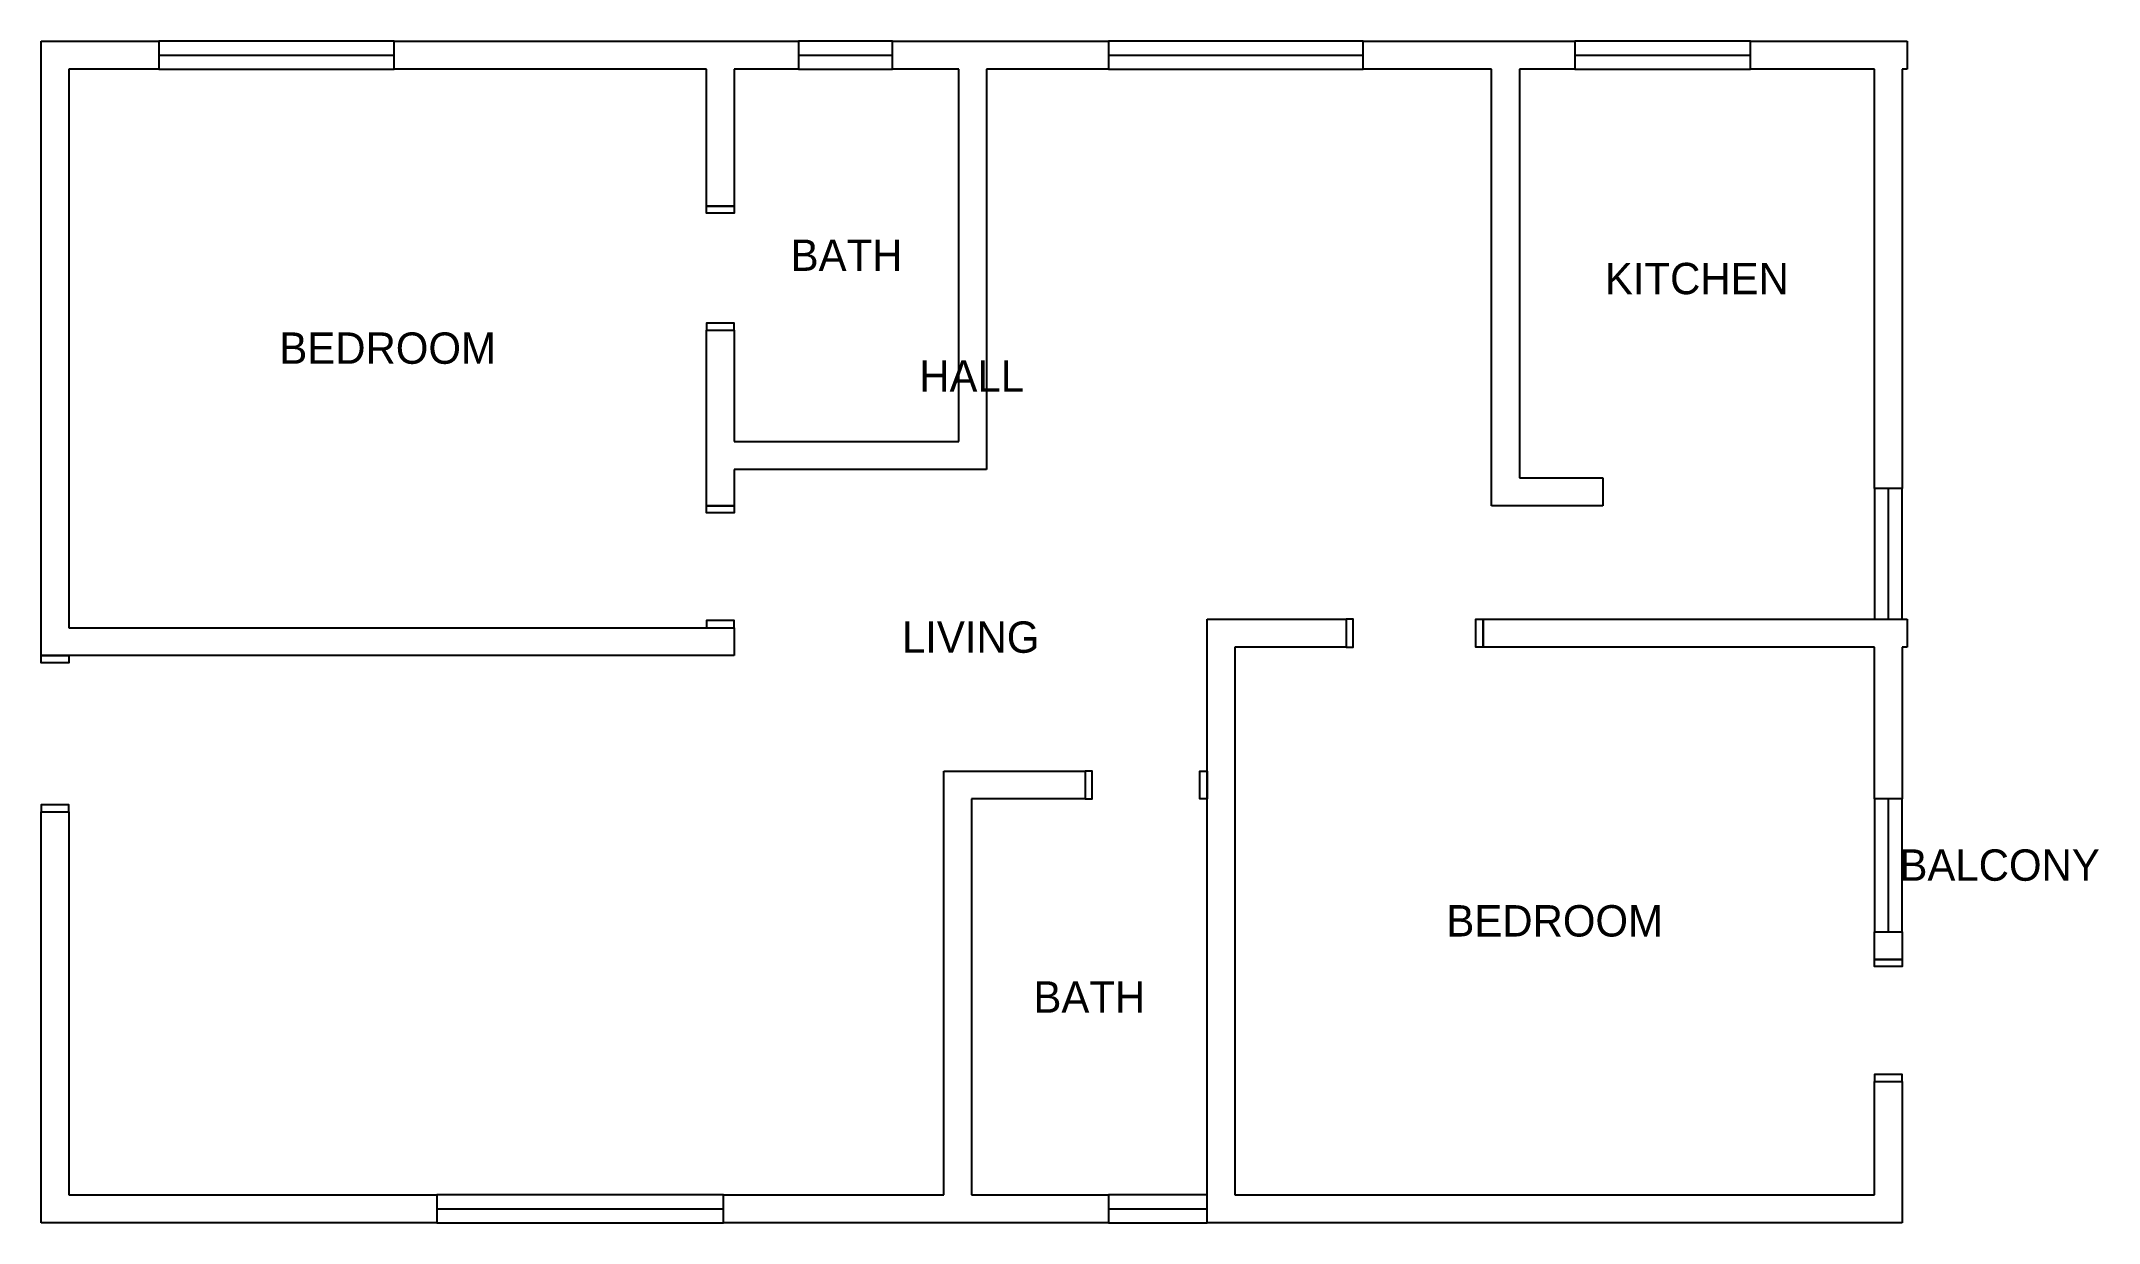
# Model space of a CAD drawing. Header units: centimetres. Extents: x 119984 to 121428, y -29777 to -28948.
import ezdxf

# ---------------------------------------------------------------- set-up
doc = ezdxf.new("R2010")
doc.units = ezdxf.units.CM
for name, color, linetype in [('DOORS', 7, 'Continuous'), ('TEXT', 7, 'Continuous'), ('WALLS', 7, 'Continuous'), ('WINDOWS', 7, 'Continuous')]:
    doc.layers.add(name, color=color, linetype=linetype)

msp = doc.modelspace()

# ---------------------------------------------------------------- linework, layer by layer
at = {"layer": 'DOORS'}
for points in [[(120470.5, -29064.1), (120470.5, -29069.1), (120451, -29069.1), (120451, -29064.1)], [(120470.5, -29151.2), (120470.5, -29146.2), (120451, -29146.2), (120451, -29151.2)], [(120470.5, -29274.3), (120470.5, -29279.3), (120451, -29279.3), (120451, -29274.3)], [(120470.5, -29359.9), (120470.5, -29354.9), (120451, -29354.9), (120451, -29359.9)], [(120899.9, -29373.4), (120904.9, -29373.4), (120904.9, -29353.9), (120899.9, -29353.9)], [(120996, -29373.4), (120991, -29373.4), (120991, -29353.9), (120996, -29353.9)], [(120003.5, -29379.4), (120003.5, -29384.4), (119984, -29384.4), (119984, -29379.4)], [(120716.7, -29480), (120721.7, -29480), (120721.7, -29460.5), (120716.7, -29460.5)], [(120802.3, -29480), (120797.3, -29480), (120797.3, -29460.5), (120802.3, -29460.5)], [(120003.5, -29489), (120003.5, -29484), (119984, -29484), (119984, -29489)], [(121290.3, -29592.6), (121290.3, -29597.6), (121270.7, -29597.6), (121270.7, -29592.6)], [(121290.3, -29678.2), (121290.3, -29673.2), (121270.7, -29673.2), (121270.7, -29678.2)]]:
    msp.add_lwpolyline(points, close=True, dxfattribs=at)
at = {"layer": 'WALLS'}
for p, q in [((119984, -29379.4), (119984, -28948.5)), ((119984, -28948.5), (120066.6, -28948.5)), ((120066.6, -28948.5), (120066.6, -28968)), ((120231.7, -28968), (120231.7, -28948.5)), ((120231.7, -28948.5), (120515.5, -28948.5)), ((120515.5, -28948.5), (120515.5, -28968)), ((120581.6, -28968), (120581.6, -28948.5)), ((120581.6, -28948.5), (120733.2, -28948.5)), ((120733.2, -28948.5), (120733.2, -28968)), ((120911.9, -28968), (120911.9, -28948.5)), ((120911.9, -28948.5), (121060.5, -28948.5)), ((121060.5, -28948.5), (121060.5, -28968)), ((121183.7, -28968), (121183.7, -28948.5)), ((121183.7, -28948.5), (121293.8, -28948.5)), ((121293.8, -28948.5), (121293.8, -28968)), ((120066.6, -28968), (120003.5, -28968)), ((120003.5, -28968), (120003.5, -29359.9)), ((120451, -28968), (120231.7, -28968)), ((120451, -29064.1), (120451, -28968)), ((120515.5, -28968), (120470.5, -28968)), ((120470.5, -28968), (120470.5, -29064.1)), ((120628.1, -28968), (120581.6, -28968)), ((120628.1, -29229.2), (120628.1, -28968)), ((120733.2, -28968), (120647.6, -28968)), ((120647.6, -28968), (120647.6, -29248.8)), ((121002, -28968), (120911.9, -28968)), ((121002, -29274.3), (121002, -28968)), ((121060.5, -28968), (121021.5, -28968)), ((121021.5, -28968), (121021.5, -29254.8)), ((121270.7, -28968), (121183.7, -28968)), ((121270.7, -29262.3), (121270.7, -28968)), ((121293.8, -28968), (121290.3, -28968)), ((121290.3, -28968), (121290.3, -29262.3)), ((120470.5, -29064.1), (120451, -29064.1)), ((120451, -29274.3), (120451, -29151.2)), ((120451, -29151.2), (120470.5, -29151.2)), ((120470.5, -29151.2), (120470.5, -29229.2)), ((120470.5, -29229.2), (120628.1, -29229.2)), ((120647.6, -29248.8), (120470.5, -29248.8)), ((120470.5, -29248.8), (120470.5, -29274.3)), ((121021.5, -29254.8), (121080.1, -29254.8)), ((121080.1, -29254.8), (121080.1, -29274.3)), ((120470.5, -29274.3), (120451, -29274.3)), ((121080.1, -29274.3), (121002, -29274.3)), ((121290.3, -29262.3), (121270.7, -29262.3)), ((120003.5, -29359.9), (120470.5, -29359.9)), ((120470.5, -29359.9), (120470.5, -29379.4)), ((120802.3, -29777.3), (120802.3, -29353.9)), ((120802.3, -29353.9), (120899.9, -29353.9)), ((120899.9, -29353.9), (120899.9, -29373.4)), ((120996, -29373.4), (120996, -29353.9)), ((120996, -29353.9), (121293.8, -29353.9)), ((121293.8, -29353.9), (121293.8, -29373.4)), ((120899.9, -29373.4), (120821.8, -29373.4)), ((120821.8, -29373.4), (120821.8, -29757.7)), ((121270.7, -29373.4), (120996, -29373.4)), ((121270.7, -29480), (121270.7, -29373.4)), ((121293.8, -29373.4), (121290.3, -29373.4)), ((121290.3, -29373.4), (121290.3, -29480)), ((120470.5, -29379.4), (119984, -29379.4)), ((120617.6, -29757.7), (120617.6, -29460.5)), ((120617.6, -29460.5), (120716.7, -29460.5)), ((120716.7, -29460.5), (120716.7, -29480)), ((119984, -29777.3), (119984, -29489)), ((119984, -29489), (120003.5, -29489)), ((120003.5, -29489), (120003.5, -29757.7)), ((120716.7, -29480), (120637.1, -29480)), ((120637.1, -29480), (120637.1, -29757.7)), ((121290.3, -29480), (121270.7, -29480)), ((121270.7, -29592.6), (121270.7, -29573.1)), ((121270.7, -29573.1), (121290.3, -29573.1)), ((121290.3, -29573.1), (121290.3, -29592.6)), ((121290.3, -29592.6), (121270.7, -29592.6)), ((121270.7, -29757.7), (121270.7, -29678.2)), ((121270.7, -29678.2), (121290.3, -29678.2)), ((121290.3, -29678.2), (121290.3, -29777.3)), ((120003.5, -29757.7), (120261.8, -29757.7)), ((120261.8, -29757.7), (120261.8, -29777.3)), ((120463, -29777.3), (120463, -29757.7)), ((120463, -29757.7), (120617.6, -29757.7)), ((120637.1, -29757.7), (120733.2, -29757.7)), ((120733.2, -29757.7), (120733.2, -29777.3)), ((120821.8, -29757.7), (121270.7, -29757.7)), ((120261.8, -29777.3), (119984, -29777.3)), ((120733.2, -29777.3), (120463, -29777.3)), ((121290.3, -29777.3), (120802.3, -29777.3))]:
    msp.add_line(p, q, dxfattribs=at)
at = {"layer": 'WINDOWS'}
for p, q in [((120066.6, -28958.2), (120231.7, -28958.2)), ((120515.5, -28958.2), (120581.6, -28958.2)), ((120733.2, -28958.2), (120911.9, -28958.2)), ((121060.5, -28958.2), (121183.7, -28958.2)), ((121280.5, -29353.9), (121280.5, -29262.3)), ((121280.5, -29573.1), (121280.5, -29480)), ((120261.8, -29767.5), (120463, -29767.5)), ((120733.2, -29767.5), (120802.3, -29767.5))]:
    msp.add_line(p, q, dxfattribs=at)
for points in [[(120066.6, -28968), (120231.7, -28968), (120231.7, -28948.5), (120066.6, -28948.5)], [(120515.5, -28968), (120581.6, -28968), (120581.6, -28948.5), (120515.5, -28948.5)], [(120733.2, -28968), (120911.9, -28968), (120911.9, -28948.5), (120733.2, -28948.5)], [(121060.5, -28968), (121183.7, -28968), (121183.7, -28948.5), (121060.5, -28948.5)], [(121290.3, -29353.9), (121290.3, -29262.3), (121270.7, -29262.3), (121270.7, -29353.9)], [(121290.3, -29573.1), (121290.3, -29480), (121270.7, -29480), (121270.7, -29573.1)], [(120261.8, -29777.3), (120463, -29777.3), (120463, -29757.7), (120261.8, -29757.7)], [(120733.2, -29777.3), (120802.3, -29777.3), (120802.3, -29757.7), (120733.2, -29757.7)]]:
    msp.add_lwpolyline(points, close=True, dxfattribs=at)

# ---------------------------------------------------------------- texts
at = {"layer": 'TEXT', "char_height": 22, "attachment_point": 5}
for s, insert in [('BATH', (120549.3, -29098.6)), ('KITCHEN', (121146.1, -29115.1)), ('BEDROOM', (120227.2, -29163.9)), ('HALL', (120637.1, -29183.4)), ('LIVING', (120636.4, -29366.6)), ('BALCONY', (121358.6, -29526.5)), ('BEDROOM', (121046.3, -29565.6)), ('BATH', (120719.7, -29618.9))]:
    msp.add_mtext(s, dxfattribs=dict(at, insert=insert))

doc.saveas('drawing.dxf')
